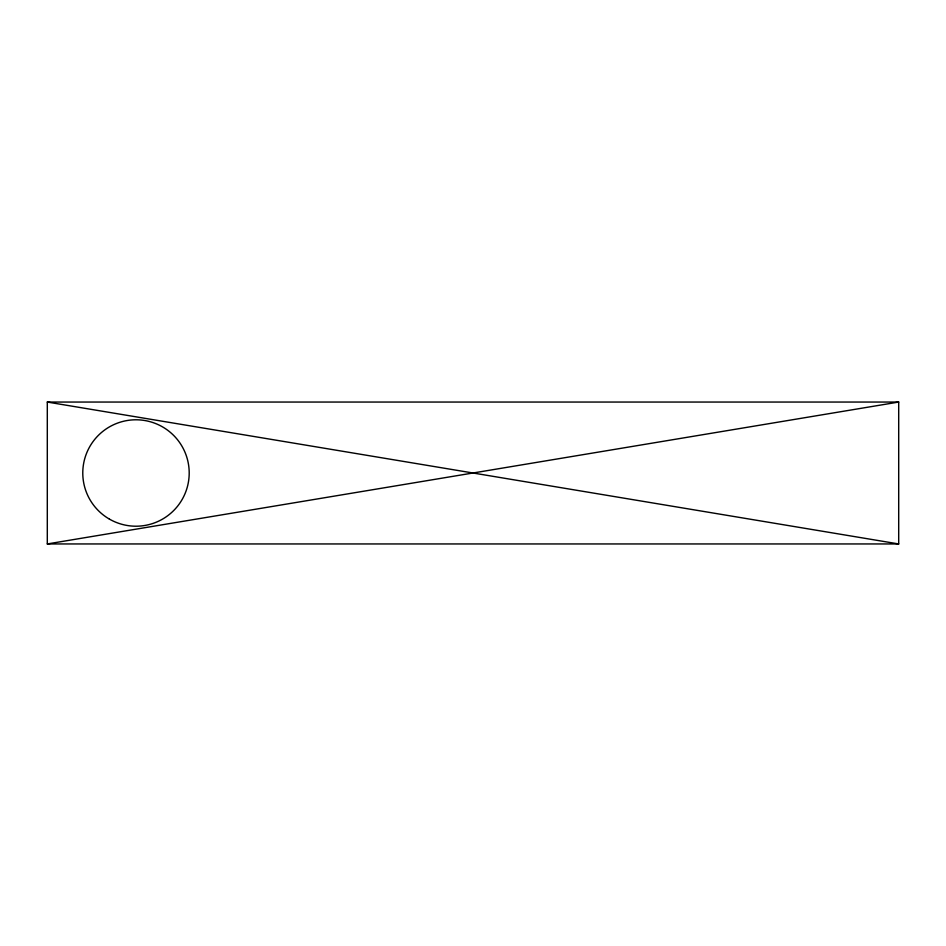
<?xml version="1.0" encoding="UTF-8"?>
<svg xmlns="http://www.w3.org/2000/svg" width="946" height="946" viewBox="0 0 946 946"><rect width="100%" height="100%" fill="white"/><g stroke="black" fill="none" stroke-linecap="round" stroke-linejoin="round"><path stroke-width="1.42" d="M47.3 543.95L898.7 402.05L898.7 543.95L47.3 543.95L47.3 402.05L898.7 402.05M47.3 402.05L898.7 543.95M109.381 519.082A53.213 53.213 0 0 0 189.2 473A53.213 53.213 0 0 0 109.381 426.918A53.213 53.213 0 0 0 109.381 519.082"/></g></svg>
